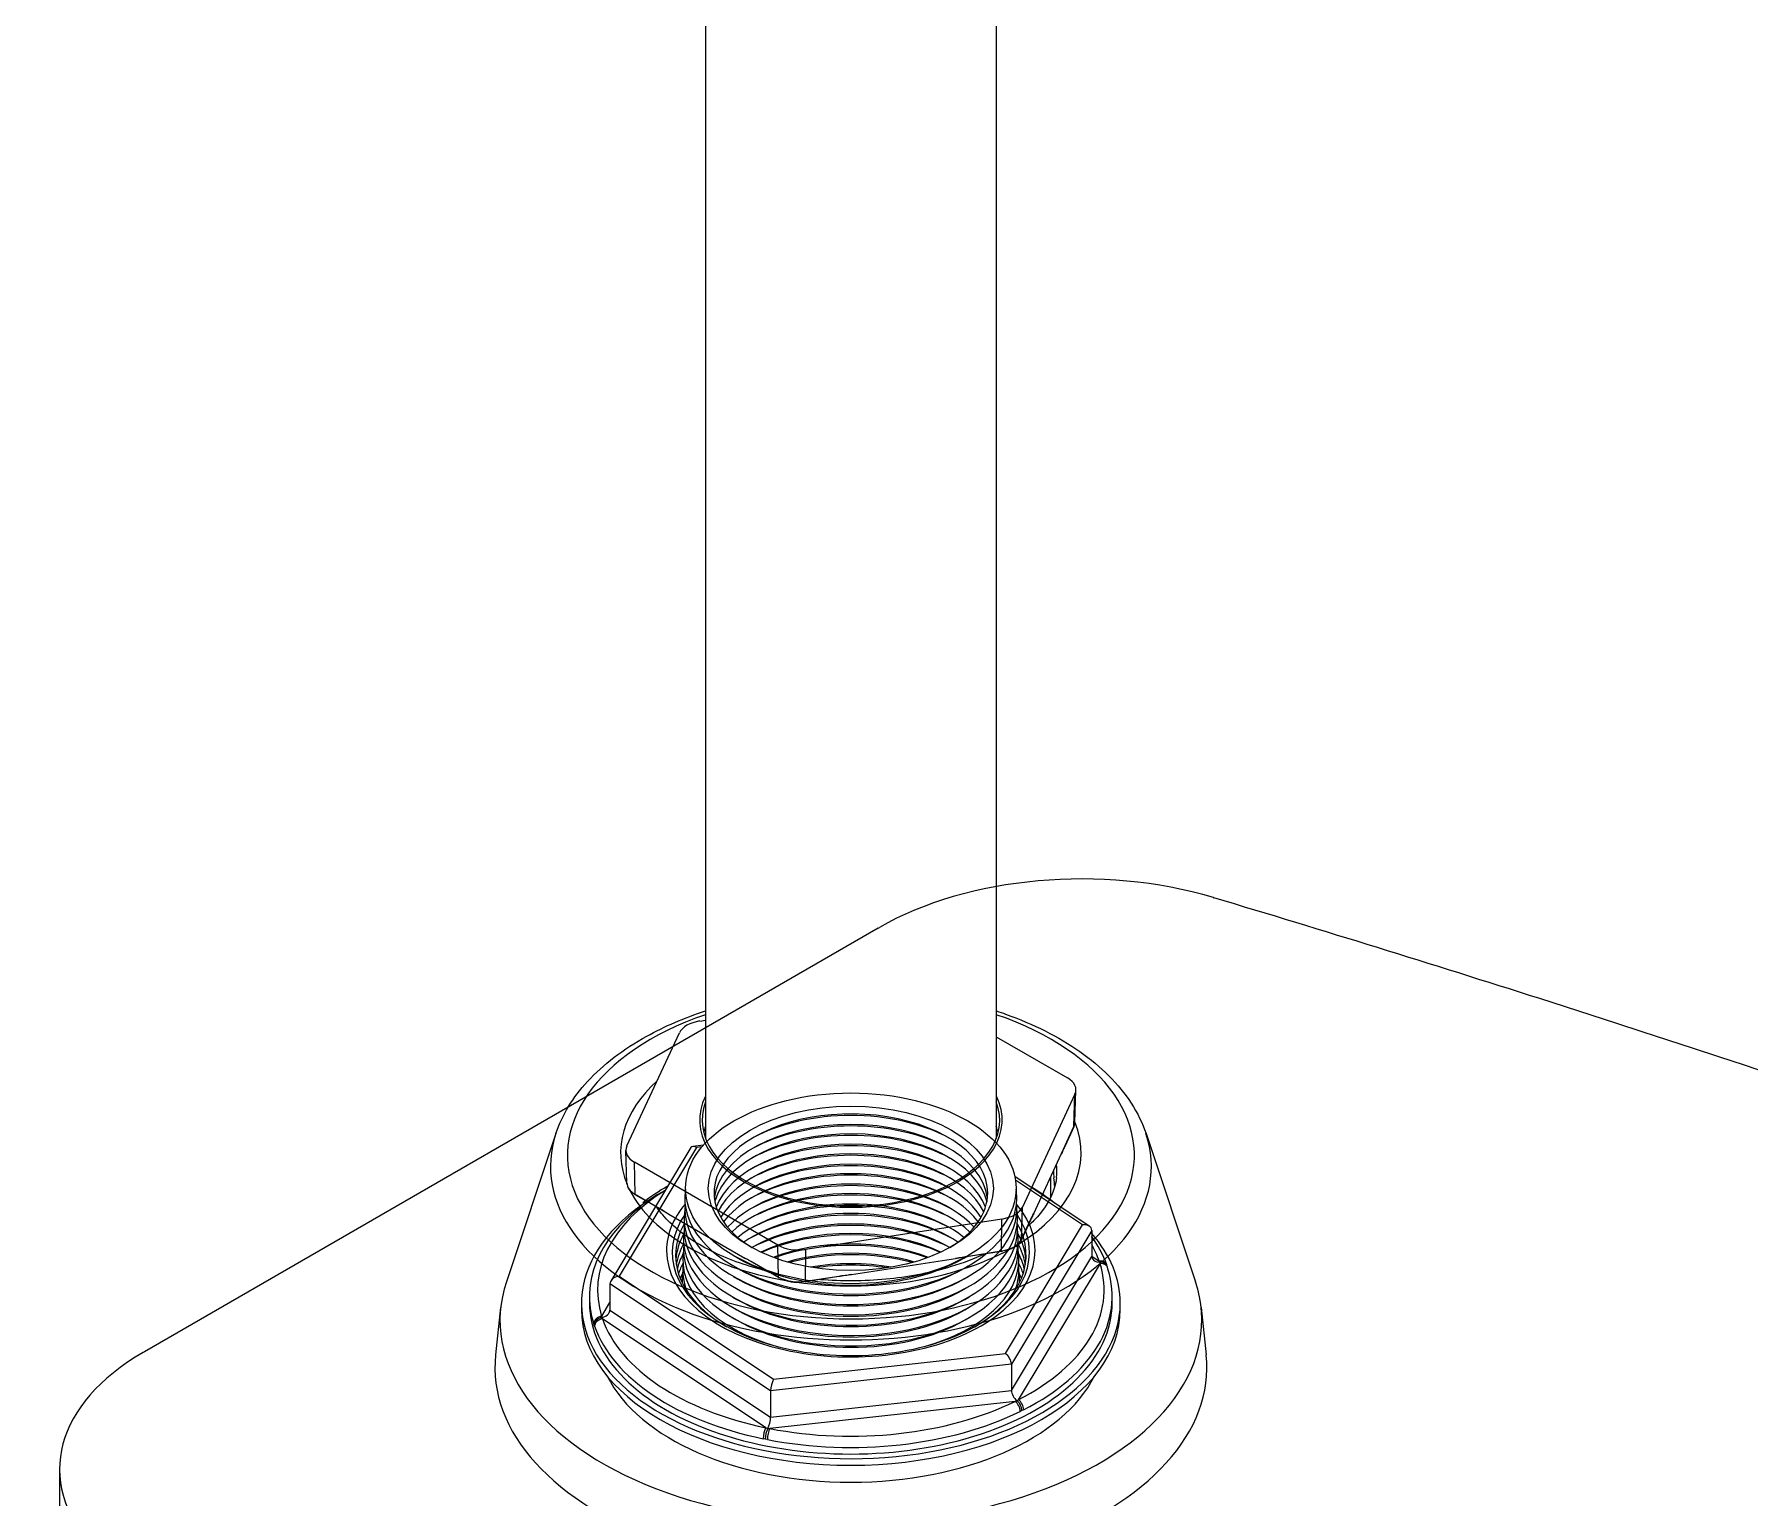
# Model space of a CAD drawing. Header units: millimetres. Extents: x 2.27 to 5, y 4.62 to 5.66.
# Drawn here: x 4.4432 to 4.632, y 5.3378 to 5.4988 of the extents above; entities that cross this region are included whole.
import ezdxf

# ---------------------------------------------------------------- set-up
doc = ezdxf.new("R2010")
doc.units = ezdxf.units.MM

# ---------------------------------------------------------------- blocks, each defined once
blk = doc.blocks.new('SE3')
at = {"linetype": 'Continuous'}
for p, q in [((423.59, 365.368), (423.605, 365.364)), ((415.256, 364.609), (397.014, 354.077)), ((415.256, 364.609), (415.289, 364.628)), ((410.91, 359.211), (410.646, 359.182)), ((410.597, 359.15), (408.607, 355.834)), ((410.734, 359.154), (408.813, 355.952)), ((410.874, 359.169), (410.734, 359.154)), ((420.506, 357.198), (418.655, 358.433)), ((420.34, 357.232), (418.671, 358.345)), ((418.418, 354.03), (420.34, 357.232)), ((420.566, 357.094), (418.569, 353.766)), ((420.566, 357.094), (420.566, 356.441)), ((411.658, 356.208), (411.77, 356.143)), ((411.67, 356.46), (411.77, 356.403)), ((417.382, 356.403), (417.482, 356.46)), ((417.382, 356.143), (417.495, 356.208)), ((418.569, 353.113), (420.566, 356.441)), ((420.773, 356.269), (418.741, 352.883)), ((420.566, 356.454), (420.752, 356.33)), ((420.776, 356.301), (420.752, 356.33)), ((420.773, 356.269), (420.776, 356.301)), ((420.952, 356.202), (420.941, 356.233)), ((408.586, 355.763), (408.586, 355.11)), ((412.579, 353.101), (408.586, 355.763)), ((408.813, 355.952), (412.655, 353.39)), ((411.658, 355.948), (411.758, 355.89)), ((417.395, 355.89), (417.495, 355.948)), ((408.076, 355.449), (408.076, 355.285)), ((411.645, 355.696), (411.758, 355.631)), ((411.645, 355.436), (411.745, 355.378)), ((417.395, 355.631), (417.507, 355.696)), ((417.407, 355.378), (417.507, 355.436)), ((421.076, 355.285), (421.076, 355.449)), ((407.876, 355.285), (407.876, 355.122)), ((408.38, 354.956), (408.377, 354.924)), ((408.377, 354.924), (408.4, 354.894)), ((408.38, 354.956), (408.586, 355.299)), ((408.586, 355.11), (412.579, 352.448)), ((411.633, 355.183), (411.745, 355.118)), ((411.633, 354.923), (411.733, 354.866)), ((417.407, 355.118), (417.52, 355.183)), ((417.42, 354.866), (417.52, 354.923)), ((421.276, 355.122), (421.276, 355.285)), ((408.193, 354.741), (408.183, 354.771)), ((408.204, 354.708), (408.193, 354.741)), ((412.463, 352.186), (408.4, 354.894)), ((411.62, 354.671), (411.733, 354.606)), ((417.42, 354.606), (417.532, 354.671)), ((397.014, 354.077), (396.98, 354.057)), ((418.569, 353.766), (412.579, 353.101)), ((412.655, 353.39), (418.418, 354.03)), ((418.569, 353.766), (418.569, 353.113)), ((418.659, 352.842), (412.565, 352.165)), ((412.579, 352.448), (418.569, 353.113)), ((412.579, 353.101), (412.579, 352.448)), ((418.659, 352.842), (418.709, 352.857)), ((418.709, 352.857), (418.741, 352.883)), ((418.831, 352.613), (418.789, 352.591)), ((418.873, 352.633), (418.831, 352.613)), ((412.463, 352.186), (412.509, 352.168)), ((412.509, 352.168), (412.565, 352.165)), ((412.448, 351.904), (412.396, 351.913)), ((412.501, 351.892), (412.448, 351.904))]:
    blk.add_line(p, q, dxfattribs=at)
for centre, radius, start, end in [((413.111, 352.886), 6.141, 120.1986, 127.1605), ((418.338, 355.305), 2.764, 19.6153, 36.4044), ((418.497, 352.598), 0.335, 2.4534, 50.664), ((413.082, 351.897), 0.633, 154.6115, 179.398)]:
    blk.add_arc(centre, radius, start, end, dxfattribs=at)
for centre, major_axis, ratio, start_param, end_param in [((420.315, 361.727), (-7.107, 0), 0.57735, 4.233439, 5.497787), ((261.947, 185.648), (350.751, 0), 0.57735, 1.065589, 1.0918), ((261.947, 185.648), (350.751, 0), 0.57735, 0.932328, 1.065589), ((414.576, 358.023), (3.403, 0), 0.57735, 0, 3.90467), ((414.576, 357.893), (3.562, 0), 0.57735, 0.807984, 2.333609), ((414.576, 357.763), (3.403, 0), 0.57735, 0.066157, 3.075436), ((414.576, 357.388), (3.58, 0), 0.57735, 0.807871, 2.333721), ((414.576, 357.633), (3.562, 0), 0.57735, 0.807984, 2.333609), ((410.734, 358.99), (0.117, -0.182), 0.529718, 2.260967, 3.398148), ((414.576, 357.518), (3.421, 0), 0.57735, 0.139451, 2.978952), ((414.576, 357.258), (3.421, 0), 0.57735, 0.208447, 2.933145), ((414.576, 357.128), (3.58, 0), 0.57735, 0.807871, 2.333722), ((414.576, 357.013), (3.438, 0), 0.57735, 0.2781, 2.863493), ((414.576, 356.883), (3.597, 0), 0.57735, 0.80776, 2.333833), ((414.576, 356.623), (3.597, 0), 0.57735, 0.80776, 2.333832), ((414.576, 356.753), (3.438, 0), 0.57735, 0.338225, 2.803367), ((414.576, 356.508), (3.456, 0), 0.57735, 0.411253, 2.73034), ((414.576, 356.378), (3.615, 0), 0.57735, 0.80765, 2.333943), ((414.576, 356.118), (3.615, 0), 0.57735, 0.80765, 2.333943), ((414.576, 355.285), (6.7, 0), 0.57735, 2.330801, 6.283185), ((414.576, 355.612), (6.3, 0), 0.57735, 2.393413, 3.323078), ((414.576, 357.893), (4.128, 0), 0.57735, 3.048538, 6.283185), ((414.576, 356.248), (3.456, 0), 0.57735, 0.480164, 2.661429), ((414.576, 356.002), (3.473, 0), 0.57735, 0.551206, 2.590387), ((414.576, 355.873), (3.633, 0), 0.57735, 0.80754, 2.334052), ((414.576, 355.613), (3.633, 0), 0.57735, 0.807541, 2.334052), ((414.576, 358.023), (3.403, 0), 0.57735, 5.520108, 6.283185), ((414.576, 357.893), (4.128, 0), 0.57735, 0, 0.093054), ((414.576, 355.612), (6.3, 0), 0.57735, 0.63606, 0.791249), ((414.576, 355.449), (6.5, 0), 0.57735, 2.502079, 3.323078), ((414.576, 356.544), (4.441, 0), 0.57735, 2.759541, 6.283185), ((414.576, 356.592), (-4.583, 0), 0.57735, 5.831344, 6.283185), ((414.576, 356.592), (-4.583, 0), 0.57735, 0, 3.593434), ((414.576, 357.388), (4.145, 0), 0.57735, 3.048758, 6.283185), ((414.576, 357.633), (4.128, 0), 0.57735, 3.093767, 6.283185), ((414.576, 355.743), (3.473, 0), 0.57735, 0.626366, 2.515226), ((414.576, 355.497), (3.491, 0), 0.57735, 0.702881, 2.438712), ((414.576, 355.367), (3.65, 0), 0.57735, 0.807432, 2.334161), ((414.576, 357.633), (4.128, 0), 0.57735, 0, 0.047826), ((414.576, 357.388), (4.145, 0), 0.57735, 0, 0.092834), ((414.576, 356.544), (4.441, 0), 0.57735, 0, 0.368687), ((414.576, 356.476), (-4.359, 0), 0.57735, 5.963977, 6.283185), ((414.576, 356.883), (4.163, 0), 0.57735, 3.048976, 6.283185), ((414.576, 357.128), (4.145, 0), 0.57735, 3.083899, 6.283185), ((414.576, 355.238), (3.491, 0), 0.57735, 0.785398, 2.356194), ((414.576, 355.108), (3.65, 0), 0.57735, 0.83153, 2.310129), ((414.576, 354.992), (3.509, 0), 0.57735, 0.878787, 2.262805), ((414.576, 354.862), (3.668, 0), 0.57735, 0.918866, 2.222727), ((414.576, 356.476), (-4.359, 0), 0.57735, 2.356194, 3.460801), ((414.576, 357.128), (4.145, 0), 0.57735, 0, 0.057694), ((414.576, 356.883), (4.163, 0), 0.57735, 0, 0.092616), ((420.34, 357.069), (-0.224, -0.05), 0.702533, 2.984971, 4.555768), ((414.576, 356.245), (-4.359, 0), 0.57735, 5.978618, 6.237283), ((414.576, 356.015), (-4.359, 0), 0.57735, 5.976017, 6.191283), ((414.576, 356.623), (4.163, 0), 0.57735, 3.078138, 6.283185), ((414.576, 354.732), (3.509, 0), 0.57735, 0.987368, 2.154225), ((414.576, 354.603), (3.668, 0), 0.57735, 1.024923, 2.11667), ((414.576, 356.623), (4.163, 0), 0.57735, 0, 0.063454), ((414.576, 356.015), (-4.359, 0), 0.57735, 3.233495, 3.448761), ((414.576, 356.245), (-4.359, 0), 0.57735, 3.187495, 3.44616), ((414.576, 355.285), (6.7, 0), 0.57735, 0, 0.464481), ((414.576, 355.612), (6.3, 0), 0.57735, 0.198625, 0.314926), ((414.576, 356.476), (-4.359, 0), 0.57735, 0, 0.785398), ((414.576, 356.378), (4.181, 0), 0.57735, 3.049192, 4.258297), ((414.576, 355.784), (-4.359, 0), 0.57735, 5.991589, 6.145087), ((414.576, 355.553), (-4.359, 0), 0.57735, -0.294639, -0.184593), ((414.576, 356.118), (4.181, 0), 0.57735, 3.072959, 3.361804), ((414.576, 358.023), (3.969, 0), 0.57735, 3.926991, 5.497787), ((414.576, 354.487), (3.526, 0), 0.57735, 1.105845, 2.035747), ((414.576, 354.357), (3.686, 0), 0.57735, 1.142421, 1.999172), ((414.576, 354.227), (3.526, 0), 0.57735, 1.279332, 1.86226), ((414.576, 354.097), (3.686, 0), 0.57735, 1.322455, 1.819138), ((414.576, 356.378), (4.181, 0), 0.57735, 5.166481, 6.283185), ((414.576, 356.378), (4.181, 0), 0.57735, 0, 0.0924), ((414.576, 355.612), (-6.3, 0), 0.57735, 2.29302, 3.323078), ((414.576, 356.118), (4.181, 0), 0.57735, 0, 0.068634), ((414.576, 355.553), (-4.359, 0), 0.57735, 3.326185, 3.436232), ((414.576, 355.784), (-4.359, 0), 0.57735, 3.279691, 3.433189), ((420.793, 356.466), (0.224, 0.05), 0.702533, 2.984971, 4.479124), ((420.752, 356.167), (-0.189, -0.066), 0.800443, 3.147118, 4.440257), ((420.773, 356.105), (-0.191, -0.061), 0.803087, 2.891677, 4.462473), ((408.813, 355.788), (0.224, 0.05), 0.702533, 1.414175, 2.984971), ((414.576, 355.322), (-4.359, 0), 0.57735, -0.277975, -0.231495), ((414.576, 355.873), (4.198, 0), 0.57735, 3.049406, 3.173242), ((414.576, 357.518), (3.986, 0), 0.57735, 3.926991, 5.497787), ((414.576, 357.763), (3.969, 0), 0.57735, 3.926991, 5.497787), ((414.576, 356.118), (4.181, 0), 0.57735, 6.062974, 6.283185), ((414.576, 355.873), (4.198, 0), 0.57735, 0, 0.092186), ((414.576, 355.322), (-4.359, 0), 0.57735, 3.373087, 3.419568), ((414.576, 355.873), (4.198, 0), 0.57735, 6.251536, 6.283185), ((414.576, 355.449), (-6.5, 0), 0.57735, 2.29302, 3.323078), ((414.576, 357.013), (4.004, 0), 0.57735, 3.926991, 5.497787), ((414.576, 357.258), (3.986, 0), 0.57735, 3.926991, 5.497787), ((414.576, 355.122), (6.7, 0), 0.57735, 3.141593, 6.283185), ((414.576, 355.285), (-6.5, 0), 0.57735, 0, 3.141593), ((408.38, 354.792), (0.191, 0.061), 0.803087, 1.32088, 2.891677), ((408.359, 355.085), (0.224, 0.05), 0.702533, 4.632411, 6.126564), ((414.576, 356.753), (4.004, 0), 0.57735, 3.926991, 5.497787), ((408.4, 354.731), (-0.189, -0.066), 0.800443, 4.440257, 6.011053), ((414.576, 355.449), (-6.5, 0), 0.57735, 0.198625, 1.228683), ((414.576, 355.612), (-6.3, 0), 0.57735, 0.198625, 1.228683), ((414.576, 356.508), (4.022, 0), 0.57735, 3.926991, 5.497787), ((414.576, 356.248), (4.022, 0), 0.57735, 3.926991, 4.064084), ((414.576, 356.248), (4.022, 0), 0.57735, -0.922491, -0.785398), ((402.006, 351.156), (7.107, 0), 0.57735, 2.356194, 3.620542), ((418.418, 353.867), (-0.117, 0.182), 0.529718, 3.831763, 5.402559), ((414.576, 354.469), (6.3, 0), 0.57735, 3.420168, 6.00461), ((412.655, 353.227), (0.05, 0.206), 0.275247, 0.724005, 2.294801), ((414.576, 355.612), (-6.3, 0), 0.57735, 1.245823, 2.27588), ((418.721, 353.012), (0.117, -0.182), 0.529718, 3.831763, 5.325916), ((418.659, 352.679), (0.088, -0.18), 0.52917, 0.822456, 2.393252), ((418.741, 352.72), (0.091, -0.178), 0.539749, 0.815051, 2.385848), ((414.576, 355.449), (6.5, 0), 0.57735, 4.387416, 5.417473), ((412.504, 352.322), (0.05, 0.206), 0.275247, 3.94224, 5.436394), ((412.463, 352.022), (-0.04, -0.196), 0.273917, 3.785482, 5.356278), ((412.565, 352.002), (-0.038, -0.196), 0.260694, 3.782633, 5.353429)]:
    blk.add_ellipse(centre, major_axis=major_axis, ratio=ratio, start_param=start_param, end_param=end_param, dxfattribs=at)
for major_axis in [(4.11, 0), (3.544, 0)]:
    blk.add_ellipse((414.576, 358.138), major_axis=major_axis, ratio=0.57735, dxfattribs=at)
for points in [[(420.959, 356.158), (420.959, 356.179), (420.954, 356.199), (420.936, 356.235), (420.923, 356.251), (420.889, 356.277), (420.869, 356.287), (420.825, 356.3), (420.801, 356.303), (420.776, 356.301)], [(408.377, 354.924), (408.352, 354.92), (408.328, 354.912), (408.283, 354.889), (408.263, 354.875), (408.23, 354.841), (408.216, 354.822), (408.198, 354.782), (408.193, 354.761), (408.193, 354.741)]]:
    blk.add_open_spline(points, degree=3, knots=[0, 0, 0, 0, 0.25, 0.25, 0.5, 0.5, 0.75, 0.75, 1, 1, 1, 1], dxfattribs=at)
blk.add_open_spline([(394.899, 351.157), (394.899, 349.547), (394.899, 347.958), (394.899, 346.388)], degree=3, dxfattribs=at)
blk = doc.blocks.new('110-32-isometrico')
at = {"linetype": 'Continuous', "lineweight": 5}
for p, q in [((8.64824, 4.13237), (8.64824, 4.00308)), ((8.68024, 4.1315), (8.68024, 4.00308)), ((8.63959, 4.00224), (8.64537, 4.01469)), ((8.64763, 4.01599), (8.64824, 4.01609)), ((8.68024, 4.01425), (8.68806, 4.00974)), ((8.68889, 4.00795), (8.68311, 3.99551)), ((8.68878, 4.0044), (8.68889, 4.00795)), ((8.68888, 4.00483), (8.689, 4.0084)), ((8.63178, 4.00361), (8.62633, 3.98731)), ((8.6878, 4.0023), (8.68878, 4.0044)), ((8.68877, 4.00435), (8.6878, 4.00225)), ((8.69671, 4.00361), (8.70215, 3.98731)), ((8.6396, 3.99816), (8.63948, 4.00173)), ((8.68436, 3.99482), (8.68742, 4.00143)), ((8.6405, 3.99693), (8.64042, 4.00046)), ((8.6562, 3.99134), (8.64042, 4.00046)), ((8.68624, 3.99664), (8.68624, 3.99889)), ((8.6405, 3.99693), (8.64316, 3.9954)), ((8.64317, 3.99535), (8.6405, 3.99688)), ((8.6442, 3.99474), (8.65258, 3.98991)), ((8.68085, 3.9942), (8.65929, 3.99087)), ((8.68082, 3.99069), (8.68085, 3.9942)), ((8.683, 3.99195), (8.68311, 3.99551)), ((8.683, 3.99195), (8.68398, 3.99405)), ((8.68397, 3.994), (8.683, 3.9919)), ((8.65628, 3.98782), (8.6562, 3.99134)), ((8.65926, 3.98736), (8.65929, 3.99087)), ((8.67718, 3.99013), (8.68082, 3.99069)), ((8.68082, 3.99065), (8.67718, 3.99008)), ((8.65362, 3.98936), (8.65628, 3.98782)), ((8.65629, 3.98777), (8.65362, 3.98931)), ((8.66432, 3.98809), (8.67576, 3.98986)), ((8.65926, 3.98736), (8.6629, 3.98792)), ((8.6629, 3.98787), (8.65926, 3.98731)), ((8.6257, 3.98446), (8.62514, 3.97926)), ((8.70278, 3.98446), (8.70334, 3.97926))]:
    blk.add_line(p, q, dxfattribs=at)
for centre, major_axis, ratio, start_param, end_param in [((8.66424, 4.00123), (0.03119, 0), 0.57735, 2.109405, 7.315373), ((8.64846, 4.01421), (-0.0032, 0), 0.57735, 4.974188, 6.021386), ((8.66424, 4.00148), (-0.02534, 0), 0.57735, 5.713367, 6.5205), ((8.6858, 4.00843), (0.0032, 0), 0.57735, 6.021386, 7.068583), ((8.66424, 4.0051), (0.01664, 0), 0.57735, 2.864232, 6.560546), ((8.66424, 4.00508), (-0.01637, 0), 0.57735, 6.06983, 9.638133), ((8.66424, 3.99999), (0.03306, 0), 0.57735, 2.950972, 6.473806), ((8.66424, 4.00238), (-0.01637, 0), 0.57735, 6.06983, 6.139912), ((8.66424, 4.00238), (0.01637, 0), 0.57735, 0.143274, 0.213355), ((8.66424, 4.00148), (0.02534, 0), 0.57735, 5.522237, 6.518673), ((8.6858, 4.00481), (0.00308, 0), 0.57735, 6.021386, 6.052885), ((8.68804, 4.00453), (0.000697, -0.000323), 0.788675, 0.242991, 0.324699), ((8.6858, 4.00486), (0.00309, 0), 0.57735, 6.021386, 6.264668), ((8.64268, 4.00176), (-0.0032, 0), 0.57735, 6.021386, 7.068583), ((8.68706, 4.00243), (0.000697, -0.000323), 0.788675, 0.242991, 0.324699), ((8.66424, 3.99957), (0.02266, 0), 0.57735, 6.221282, 6.334532), ((8.64268, 3.99819), (-0.00309, 0), 0.57735, 0.018517, 0.785398), ((8.64268, 3.99814), (-0.00308, 0), 0.57735, 0.076661, 0.464261), ((8.66424, 3.9974), (0.02243, 0), 0.57735, 0.026734, 0.102374), ((8.66424, 4.00148), (-0.02534, 0), 0.57735, 0.286249, 1.284547), ((8.64268, 3.99814), (0.00308, 0), 0.57735, 3.895491, 3.926991), ((8.64104, 3.99726), (0.000384, 0.000665), 0.57735, 2.382374, 2.464083), ((8.64371, 3.99573), (-0.000384, -0.000665), 0.57735, 5.523967, 5.605676), ((8.68002, 3.99599), (0.0032, 0), 0.57735, 4.974188, 6.021386), ((8.68323, 3.99418), (0.000697, -0.000323), 0.788675, 0.242991, 0.324699), ((8.68002, 3.99242), (0.00309, 0), 0.57735, 4.974188, 6.021386), ((8.68226, 3.99209), (0.000697, -0.000323), 0.788675, 0.242991, 0.324699), ((8.65846, 3.99265), (-0.0032, 0), 0.57735, 0.785398, 1.832596), ((8.66424, 4.00148), (-0.02534, 0), 0.57735, 1.333447, 2.331745), ((8.67699, 3.99058), (0.000117, -0.000759), 0.211325, 0.830993, 0.912702), ((8.68062, 3.99114), (0.000117, -0.000759), 0.211325, 0.830993, 0.912702), ((8.68002, 3.99236), (0.00308, 0), 0.57735, 4.974188, 5.005688), ((8.68002, 3.99236), (0.00308, 0), 0.57735, 5.295326, 5.700249), ((8.68002, 3.99236), (0.00308, 0), 0.57735, 5.989887, 6.021386), ((8.65416, 3.98969), (-0.000384, -0.000665), 0.57735, 5.523967, 5.605676), ((8.66424, 3.98308), (0.03861, 0), 0.57735, 2.950972, 6.473806), ((8.65846, 3.98908), (0.00309, 0), 0.57735, 3.926991, 4.974188), ((8.65683, 3.98815), (-0.000384, -0.000665), 0.57735, 5.523967, 5.605676), ((8.65846, 3.98903), (0.00308, 0), 0.57735, 3.926991, 3.95849), ((8.65846, 3.98903), (0.00308, 0), 0.57735, 4.248128, 4.653051), ((8.65846, 3.98903), (0.00308, 0), 0.57735, 4.942689, 4.974188), ((8.65906, 3.9878), (0.000117, -0.000759), 0.211325, 0.830993, 0.912702), ((8.6627, 3.98837), (0.000117, -0.000759), 0.211325, 0.830993, 0.912702), ((8.66424, 3.97786), (0.03917, 0), 0.57735, 3.079689, 6.345089)]:
    blk.add_ellipse(centre, major_axis=major_axis, ratio=ratio, start_param=start_param, end_param=end_param, dxfattribs=at)
for points, knots in [([(8.63178, 4.00361), (8.63246, 4.00565), (8.63365, 4.00758), (8.63698, 4.01122), (8.6392, 4.0129), (8.64374, 4.01541), (8.64591, 4.01634), (8.64824, 4.0171)], [4.1176118, 4.1176118, 4.1176118, 4.1176118, 4.4130294, 4.4130294, 4.7349015, 4.7349015, 4.9809099, 4.9809099, 4.9809099, 4.9809099]), ([(8.68024, 4.0171), (8.68059, 4.01699), (8.68093, 4.01687), (8.68432, 4.01566), (8.6871, 4.01427), (8.69178, 4.01097), (8.69371, 4.00907), (8.69577, 4.00589), (8.69632, 4.00476), (8.69671, 4.00361)], [6.0146643, 6.0146643, 6.0146643, 6.0146643, 6.0510979, 6.0510979, 6.3810777, 6.3810777, 6.7105054, 6.7105054, 6.8779625, 6.8779625, 6.8779625, 6.8779625]), ([(8.68888, 4.00483), (8.68888, 4.00482), (8.68888, 4.00481), (8.68888, 4.00479), (8.68888, 4.00478), (8.68888, 4.00476), (8.68888, 4.00475), (8.68888, 4.00473), (8.68888, 4.00472), (8.68887, 4.0047), (8.68887, 4.00469), (8.68887, 4.00468)], [0.80391546, 0.80391546, 0.80391546, 0.80391546, 0.81554424, 0.81554424, 0.82717302, 0.82717302, 0.83880179, 0.83880179, 0.85043057, 0.85043057, 0.85903438, 0.85903438, 0.85903438, 0.85903438]), ([(8.6878, 4.00225), (8.68779, 4.00224), (8.68779, 4.00223), (8.68778, 4.0022), (8.68777, 4.00219), (8.68776, 4.00217), (8.68776, 4.00216), (8.68774, 4.00212), (8.68772, 4.00208), (8.68767, 4.00198), (8.68764, 4.00191), (8.68758, 4.00178), (8.68755, 4.00171), (8.68749, 4.00158), (8.68746, 4.0015), (8.68742, 4.00143)], [0, 0, 0, 0, 0.0065048, 0.0065048, 0.0130258, 0.0130258, 0.0173529, 0.0173529, 0.0361006, 0.0361006, 0.0733202, 0.0733202, 0.1066375, 0.1066375, 0.1456157, 0.1456157, 0.1456157, 0.1456157]), ([(8.68653, 3.99952), (8.68653, 3.99952), (8.68653, 3.99951), (8.68655, 3.99926), (8.68655, 3.999), (8.68655, 3.99872)], [1.89567942, 1.89567942, 1.89567942, 1.89567942, 1.89622034, 1.89622034, 1.97333014, 1.97333014, 1.97333014, 1.97333014]), ([(8.63961, 3.998), (8.63961, 3.99801), (8.63961, 3.99802), (8.63961, 3.99805), (8.6396, 3.99806), (8.6396, 3.99808), (8.6396, 3.99809), (8.6396, 3.99811), (8.6396, 3.99812), (8.6396, 3.99814), (8.6396, 3.99815), (8.6396, 3.99816)], [3.85032963, 3.85032963, 3.85032963, 3.85032963, 3.86195841, 3.86195841, 3.87358719, 3.87358719, 3.88521596, 3.88521596, 3.89684474, 3.89684474, 3.90847352, 3.90847352, 3.90847352, 3.90847352]), ([(8.68686, 3.99876), (8.68671, 3.99737), (8.68605, 3.9959), (8.68444, 3.99409), (8.68408, 3.99373), (8.68368, 3.99337)], [0.8473015, 0.8473015, 0.8473015, 0.8473015, 1.2590827, 1.2590827, 1.3616492, 1.3616492, 1.3616492, 1.3616492]), ([(8.65511, 3.98845), (8.65485, 3.98851), (8.6546, 3.98858), (8.65219, 3.98922), (8.6502, 3.98998), (8.64681, 3.99176), (8.6454, 3.99277), (8.64375, 3.99437), (8.64328, 3.99494), (8.6429, 3.9955)], [2.7524909, 2.7524909, 2.7524909, 2.7524909, 2.7879182, 2.7879182, 3.0926041, 3.0926041, 3.3938905, 3.3938905, 3.5522391, 3.5522391, 3.5522391, 3.5522391]), ([(8.6442, 3.99474), (8.64411, 3.9948), (8.64402, 3.99485), (8.64384, 3.99495), (8.64377, 3.995), (8.64359, 3.9951), (8.64351, 3.99515), (8.64338, 3.99522), (8.64333, 3.99525), (8.64328, 3.99528), (8.64327, 3.99529), (8.64324, 3.9953), (8.64323, 3.99531), (8.6432, 3.99533), (8.64318, 3.99534), (8.64317, 3.99535)], [0, 0, 0, 0, 0.0393105, 0.0393105, 0.0729118, 0.0729118, 0.1104575, 0.1104575, 0.1293707, 0.1293707, 0.1337359, 0.1337359, 0.1403144, 0.1403144, 0.1468764, 0.1468764, 0.1468764, 0.1468764]), ([(8.68436, 3.99482), (8.68432, 3.99475), (8.68429, 3.99468), (8.68422, 3.99454), (8.68419, 3.99448), (8.68413, 3.99434), (8.6841, 3.99428), (8.68405, 3.99417), (8.68403, 3.99414), (8.68401, 3.99409), (8.68401, 3.99408), (8.684, 3.99406), (8.68399, 3.99405), (8.68398, 3.99403), (8.68398, 3.99402), (8.68397, 3.994)], [0, 0, 0, 0, 0.0393105, 0.0393105, 0.0729118, 0.0729118, 0.1104575, 0.1104575, 0.1293707, 0.1293707, 0.1337359, 0.1337359, 0.1403144, 0.1403144, 0.1468764, 0.1468764, 0.1468764, 0.1468764]), ([(8.67893, 3.99035), (8.6778, 3.98983), (8.67657, 3.98936), (8.67318, 3.98833), (8.67089, 3.98787), (8.66615, 3.98737), (8.66369, 3.98733), (8.66111, 3.98751), (8.66093, 3.98753), (8.66075, 3.98754)], [1.6806031, 1.6806031, 1.6806031, 1.6806031, 1.8702492, 1.8702492, 2.174329, 2.174329, 2.4810063, 2.4810063, 2.503687, 2.503687, 2.503687, 2.503687]), ([(8.67718, 3.99008), (8.67716, 3.99008), (8.67714, 3.99008), (8.6771, 3.99007), (8.67708, 3.99007), (8.67704, 3.99006), (8.67703, 3.99006), (8.67695, 3.99005), (8.67689, 3.99004), (8.67671, 3.99001), (8.6766, 3.98999), (8.67636, 3.98996), (8.67625, 3.98994), (8.67602, 3.9899), (8.67589, 3.98988), (8.67576, 3.98986)], [0, 0, 0, 0, 0.0065048, 0.0065048, 0.0130258, 0.0130258, 0.0173529, 0.0173529, 0.0361006, 0.0361006, 0.0733202, 0.0733202, 0.1066375, 0.1066375, 0.1456157, 0.1456157, 0.1456157, 0.1456157]), ([(8.65362, 3.98931), (8.65361, 3.98932), (8.65359, 3.98933), (8.65356, 3.98934), (8.65355, 3.98935), (8.65352, 3.98937), (8.65351, 3.98937), (8.65346, 3.98941), (8.65341, 3.98943), (8.65328, 3.98951), (8.6532, 3.98955), (8.65302, 3.98966), (8.65294, 3.9897), (8.65277, 3.9898), (8.65268, 3.98985), (8.65258, 3.98991)], [0, 0, 0, 0, 0.0065048, 0.0065048, 0.0130258, 0.0130258, 0.0173529, 0.0173529, 0.0361006, 0.0361006, 0.0733202, 0.0733202, 0.1066375, 0.1066375, 0.1456157, 0.1456157, 0.1456157, 0.1456157]), ([(8.66432, 3.98809), (8.66419, 3.98807), (8.66406, 3.98805), (8.66383, 3.98802), (8.66372, 3.988), (8.66348, 3.98796), (8.66337, 3.98795), (8.66319, 3.98792), (8.66313, 3.98791), (8.66305, 3.9879), (8.66304, 3.9879), (8.663, 3.98789), (8.66298, 3.98789), (8.66294, 3.98788), (8.66292, 3.98788), (8.6629, 3.98787)], [0, 0, 0, 0, 0.0393105, 0.0393105, 0.0729118, 0.0729118, 0.1104575, 0.1104575, 0.1293707, 0.1293707, 0.1337359, 0.1337359, 0.1403144, 0.1403144, 0.1468764, 0.1468764, 0.1468764, 0.1468764])]:
    blk.add_open_spline(points, degree=3, knots=knots, dxfattribs=at)
for points, weights in [([(8.64824, 4.00355), (8.64818, 4.0035), (8.64811, 4.00345)], [0.981633702041, 0.981205115348, 0.980806614354]), ([(8.64824, 4.00334), (8.6482, 4.00332), (8.64817, 4.00329)], [0.981633702041, 0.981384593915, 0.981145649646])]:
    blk.add_rational_spline(points, weights, degree=2, dxfattribs=at)
for points in [[(8.68742, 4.00143), (8.68755, 4.00173), (8.68768, 4.00203), (8.6878, 4.0023)], [(8.64316, 3.9954), (8.64351, 3.99519), (8.64386, 3.99498), (8.6442, 3.99474)], [(8.68398, 3.99405), (8.6841, 3.99433), (8.68423, 3.99458), (8.68436, 3.99482)], [(8.67576, 3.98986), (8.67624, 3.98997), (8.67671, 3.99006), (8.67718, 3.99013)], [(8.65258, 3.98991), (8.65293, 3.98974), (8.65327, 3.98956), (8.65362, 3.98936)], [(8.6629, 3.98792), (8.66337, 3.988), (8.66385, 3.98805), (8.66432, 3.98809)]]:
    blk.add_open_spline(points, degree=3, dxfattribs=at)

msp = doc.modelspace()

# ---------------------------------------------------------------- block references
msp.add_blockref('110-32-isometrico', (-4.13118, 1.37422))
at = {"xscale": 0.0044247438065974, "yscale": 0.0044247438065974, "zscale": 0.0044247438065974}
msp.add_blockref('SE3', (2.69866, 3.78713), dxfattribs=at)

doc.saveas('drawing.dxf')
